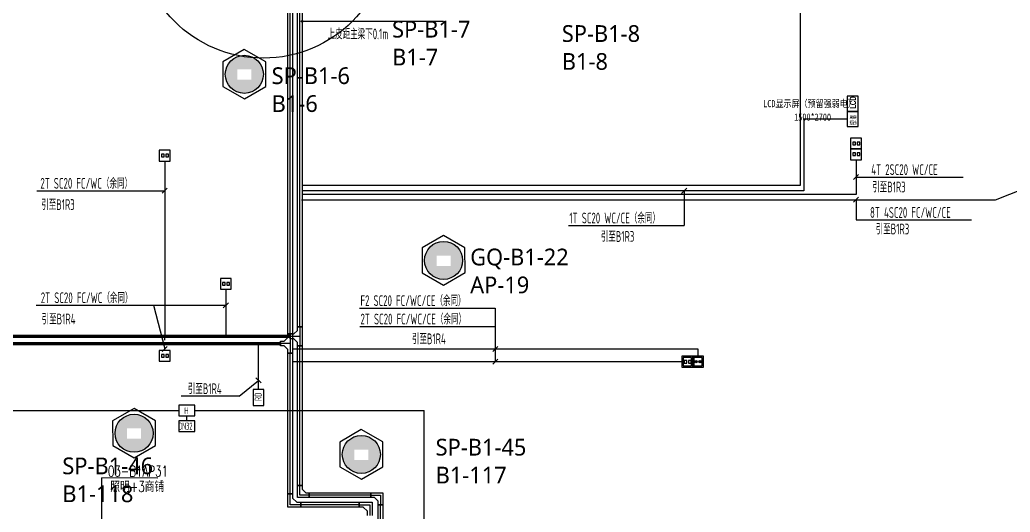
# Model space of a CAD drawing. Extents: x 0 to 3879896, y -114000 to 391286.
# Drawn here: x 1990309 to 2031749, y 269968 to 290559 of the extents above; entities that cross this region are included whole.
import ezdxf

# ---------------------------------------------------------------- set-up
doc = ezdxf.new("R2010")
doc.units = 0
doc.header["$LTSCALE"] = 1000
doc.header["$MEASUREMENT"] = 0
for name, color, linetype in [('AP', 7, 'CONTINUOUS'), ('CABLETRAY_DOTE', 5, 'CONTINUOUS'), ('CABLETRAY_WEAK', 6, 'CONTINUOUS'), ('rd-tbk', 1, 'CONTINUOUS'), ('rd-tbn', 7, 'CONTINUOUS'), ('T-BAS', 11, '485_LINE'), ('T-BSA TEXT', 7, '485_LINE'), ('T-DIFFUSE', 1, 'CONTINUOUS'), ('T-I-CHANNELS', 2, 'CONTINUOUS'), ('T-METER DATA', 150, 'C_LINE'), ('T-R-INTEGRATE', 1, 'CONTINUOUS'), ('T-SYSTEM BLOCK', 4, 'CONTINUOUS'), ('T-TEXT', 7, 'CONTINUOUS'), ('T-TL', 2, 'CONTINUOUS'), ('WALL', 2, 'CONTINUOUS'), ('WIRE-通讯', 4, 'CONTINUOUS'), ('地面灯箱字体', 7, 'CONTINUOUS')]:
    doc.layers.add(name, color=color, linetype=linetype)
doc.styles.add('GBSTYLE', font='gbxwxt.shx', dxfattribs={"width": 0.6, "bigfont": 'gbhzfs.shx'})
doc.styles.add('HZF', font='txtd.shx', dxfattribs={"width": 0.8, "bigfont": 'hztxt.shx'})
doc.styles.add('HZTXT1', font='txtd.shx', dxfattribs={"width": 0.7, "bigfont": 'hztxt.shx'})
doc.styles.get("Standard").update_dxf_attribs({"font": 'GBENOR', "bigfont": 'GBCBIG'})
doc.styles.add('黑體', font='simhei.ttf', dxfattribs={"width": 0.8})
doc.linetypes.add('485_LINE', pattern='A,25.7,-3.58,["485",Standard,S=2.54,R=0,X=-3.2,Y=-1.27],-3.85', length=33.13)
doc.linetypes.add('C_LINE', pattern='A,25.7,-2.08,["C",Standard,S=2.54,R=0,X=-0.54,Y=-1.27],-2.35', length=30.13)

# ---------------------------------------------------------------- blocks, each defined once
blk = doc.blocks.new('空调抄费表')
at = {"layer": 'T-SYSTEM BLOCK'}
blk.add_lwpolyline([(-338, 0), (338, 0), (338, 450), (-338, 450)], close=True, dxfattribs=at)
at = {"layer": 'T-TEXT', "style": 'GBSTYLE', "width": 0.7}
blk.add_text('H', height=281, dxfattribs=at).set_placement((-106, 76))
blk = doc.blocks.new('GX')
at = {"layer": 'T-R-INTEGRATE'}
h = blk.add_hatch(color=256, dxfattribs=at)
edge = h.paths.add_edge_path()
edge.add_arc((137, 0), 50, 0, 360)
h = blk.add_hatch(color=256, dxfattribs=at)
edge = h.paths.add_edge_path()
edge.add_arc((312, 0), 50, 0, 360)
for p, q in [((400, 175), (50, 175)), ((50, 175), (50, -175)), ((400, -175), (400, 175)), ((50, -175), (400, -175))]:
    blk.add_line(p, q, dxfattribs=at)
blk.add_lwpolyline([(0, -225), (450, -225), (450, 225), (0, 225)], close=True, dxfattribs=at)
for centre in [(137, 0), (312, 0)]:
    blk.add_circle(centre, 50, dxfattribs=at)
blk = doc.blocks.new('DS2')
at = {"layer": 'T-SYSTEM BLOCK'}
for points in [[(-225, -450), (225, -450), (225, 0), (-225, 0)], [(-138, -281), (-26, -281), (-26, -169), (-138, -169)], [(46, -281), (158, -281), (158, -169), (46, -169)]]:
    blk.add_lwpolyline(points, close=True, dxfattribs=at)
blk = doc.blocks.new('T-D2T')
at = {"layer": 'T-SYSTEM BLOCK'}
for points in [[(0, 0), (450, 0), (450, 450), (0, 450)], [(50, 50), (400, 50), (400, 400), (50, 400)], [(87, 169), (199, 169), (199, 281), (87, 281)], [(271, 169), (383, 169), (383, 281), (271, 281)]]:
    blk.add_lwpolyline(points, close=True, dxfattribs=at)
blk = doc.blocks.new('T901B')
at = {"layer": 'rd-tbk'}
blk.add_lwpolyline([(-350, 0), (350, 0), (350, 500), (-350, 500)], close=True, dxfattribs=at)
at = {"layer": 'rd-tbn', "color": 7, "style": 'HZF', "width": 0.8}
blk.add_text('LCD', height=250, dxfattribs=at).set_placement((-215, 116))
blk = doc.blocks.new('信息发布网络控制器')
at = {"layer": 'T-DIFFUSE'}
for p, q in [((-420, 600), (-420, 0)), ((420, 600), (-420, 600)), ((420, 0), (420, 600)), ((-420, 0), (420, 0))]:
    blk.add_line(p, q, dxfattribs=at)
at = {"layer": 'T-DIFFUSE', "color": 7, "style": 'GBSTYLE', "width": 0.6}
blk.add_text('控制器', height=300, dxfattribs=at).set_placement((-329, 92))
blk = doc.blocks.new('A$C78FD1D7B')
at = {"layer": 'T-SYSTEM BLOCK'}
blk.add_lwpolyline([(-300, 0), (300, 0), (300, 400), (-300, 400)], close=True, dxfattribs=at)
at = {"layer": 'T-TEXT', "style": 'GBSTYLE', "width": 0.7}
blk.add_text('RD', height=250, dxfattribs=at).set_placement((-129, 88))
blk = doc.blocks.new('A$C2B985C24')
at = {"layer": '地面灯箱字体', "color": 9, "style": '黑體', "width": 0.8}
for s, p in [('LCD显示屏（预留强弱电）', (-173630, 22413, 0)), ('1500*2700', (-172334, 21848, 0))]:
    blk.add_text(s, height=300, rotation=0, dxfattribs=at).set_placement(p)

msp = doc.modelspace()

# ---------------------------------------------------------------- hatches: boundary and pattern name
at = {"layer": 'T-TEXT', "linetype": 'ByBlock'}
h = msp.add_hatch(color=256, dxfattribs=at)
edge = h.paths.add_edge_path()
edge.add_arc((2002121.4, 290495.9), 37.5, 0, 360)
at = {"layer": 'WALL', "linetype": 'ByBlock'}
h = msp.add_hatch(dxfattribs=at)
h.set_pattern_fill('ESCHER', color=3)
h.set_pattern_definition([(60, (-877543.855, -2113486.615), (-30.47999999, -7e-09), [27.94, -2.54]), (180, (-877543.855, -2113486.615), (15.24, -26.3964543), [27.94, -2.54]), (300, (-877543.855, -2113486.615), (30.47999999, -7e-09), [27.94, -2.54]), (60, (-877541.315, -2113486.615), (-30.47999999, -7e-09), [5.08, -25.4]), (300, (-877541.315, -2113486.615), (30.47999999, -7e-09), [5.08, -25.4]), (60, (-877545.125, -2113484.415), (-30.47999999, -7e-09), [5.08, -25.4]), (180, (-877545.125, -2113484.415), (15.24, -26.3964543), [5.08, -25.4]), (300, (-877545.125, -2113488.814), (30.47999999, -7e-09), [5.08, -25.4]), (180, (-877545.125, -2113488.814), (15.24, -26.3964543), [5.08, -25.4]), (60, (-877554.015, -2113486.615), (-30.47999999, -7e-09), [5.08, -25.4]), (300, (-877554.015, -2113486.615), (30.47999999, -7e-09), [5.08, -25.4]), (60, (-877538.775, -2113495.413), (-30.47999999, -7e-09), [5.08, -25.4]), (180, (-877538.775, -2113495.413), (15.24, -26.3964543), [5.08, -25.4]), (300, (-877538.775, -2113477.816), (30.47999999, -7e-09), [5.08, -25.4]), (180, (-877538.775, -2113477.816), (15.24, -26.3964543), [5.08, -25.4]), (0, (-877538.775, -2113482.215), (-15.24, 26.3964543), [17.78, -12.7]), (0, (-877538.775, -2113491.014), (-15.24, 26.3964543), [17.78, -12.7]), (120, (-877542.585, -2113480.015), (-30.47999999, 7e-09), [17.78, -12.7]), (120, (-877550.205, -2113484.415), (-30.47999999, 7e-09), [17.78, -12.7]), (240, (-877550.205, -2113488.814), (15.23999999, -26.3964543), [17.78, -12.7]), (240, (-877542.585, -2113493.214), (15.23999999, -26.3964543), [17.78, -12.7])])
h.paths.add_polyline_path([(1998907.9, 288279.5, 1), (2000499.9, 288279.5, 1)])
h.paths.add_polyline_path([(1999998.3, 288484.5), (1999998.3, 288050), (1999410.3, 288050), (1999410.3, 288484.5)], flags=16)
h = msp.add_hatch(dxfattribs=at)
h.set_pattern_fill('ESCHER', color=3)
h.set_pattern_definition([(60, (-869207.8, -2121268.995), (-30.47999999, -7e-09), [27.94, -2.54]), (180, (-869207.8, -2121268.995), (15.24, -26.3964543), [27.94, -2.54]), (300, (-869207.8, -2121268.995), (30.47999999, -7e-09), [27.94, -2.54]), (60, (-869205.26, -2121268.995), (-30.47999999, -7e-09), [5.08, -25.4]), (300, (-869205.26, -2121268.995), (30.47999999, -7e-09), [5.08, -25.4]), (60, (-869209.07, -2121266.795), (-30.47999999, -7e-09), [5.08, -25.4]), (180, (-869209.07, -2121266.795), (15.24, -26.3964543), [5.08, -25.4]), (300, (-869209.07, -2121271.194), (30.47999999, -7e-09), [5.08, -25.4]), (180, (-869209.07, -2121271.194), (15.24, -26.3964543), [5.08, -25.4]), (60, (-869217.96, -2121268.995), (-30.47999999, -7e-09), [5.08, -25.4]), (300, (-869217.96, -2121268.995), (30.47999999, -7e-09), [5.08, -25.4]), (60, (-869202.72, -2121277.793), (-30.47999999, -7e-09), [5.08, -25.4]), (180, (-869202.72, -2121277.793), (15.24, -26.3964543), [5.08, -25.4]), (300, (-869202.72, -2121260.196), (30.47999999, -7e-09), [5.08, -25.4]), (180, (-869202.72, -2121260.196), (15.24, -26.3964543), [5.08, -25.4]), (0, (-869202.72, -2121264.595), (-15.24, 26.3964543), [17.78, -12.7]), (0, (-869202.72, -2121273.394), (-15.24, 26.3964543), [17.78, -12.7]), (120, (-869206.53, -2121262.395), (-30.47999999, 7e-09), [17.78, -12.7]), (120, (-869214.15, -2121266.795), (-30.47999999, 7e-09), [17.78, -12.7]), (240, (-869214.15, -2121271.194), (15.23999999, -26.3964543), [17.78, -12.7]), (240, (-869206.53, -2121275.594), (15.23999999, -26.3964543), [17.78, -12.7])])
h.paths.add_polyline_path([(2007244, 280497.1, 1), (2008835.9, 280497.1, 1)])
h.paths.add_polyline_path([(2008334.3, 280702.1), (2008334.3, 280267.6), (2007746.3, 280267.6), (2007746.3, 280702.1)], flags=16)
h = msp.add_hatch(dxfattribs=at)
h.set_pattern_fill('ESCHER', color=3)
h.set_pattern_definition([(60, (-882157.12, -2128498.185), (-30.47999999, -7e-09), [27.94, -2.54]), (180, (-882157.12, -2128498.185), (15.24, -26.3964543), [27.94, -2.54]), (300, (-882157.12, -2128498.185), (30.47999999, -7e-09), [27.94, -2.54]), (60, (-882154.58, -2128498.185), (-30.47999999, -7e-09), [5.08, -25.4]), (300, (-882154.58, -2128498.185), (30.47999999, -7e-09), [5.08, -25.4]), (60, (-882158.39, -2128495.985), (-30.47999999, -7e-09), [5.08, -25.4]), (180, (-882158.39, -2128495.985), (15.24, -26.3964543), [5.08, -25.4]), (300, (-882158.39, -2128500.385), (30.47999999, -7e-09), [5.08, -25.4]), (180, (-882158.39, -2128500.385), (15.24, -26.3964543), [5.08, -25.4]), (60, (-882167.28, -2128498.185), (-30.47999999, -7e-09), [5.08, -25.4]), (300, (-882167.28, -2128498.185), (30.47999999, -7e-09), [5.08, -25.4]), (60, (-882152.04, -2128506.984), (-30.47999999, -7e-09), [5.08, -25.4]), (180, (-882152.04, -2128506.984), (15.24, -26.3964543), [5.08, -25.4]), (300, (-882152.04, -2128489.386), (30.47999999, -7e-09), [5.08, -25.4]), (180, (-882152.04, -2128489.386), (15.24, -26.3964543), [5.08, -25.4]), (0, (-882152.04, -2128493.786), (-15.24, 26.3964543), [17.78, -12.7]), (0, (-882152.04, -2128502.585), (-15.24, 26.3964543), [17.78, -12.7]), (120, (-882155.85, -2128491.586), (-30.47999999, 7e-09), [17.78, -12.7]), (120, (-882163.47, -2128495.985), (-30.47999999, 7e-09), [17.78, -12.7]), (240, (-882163.47, -2128500.385), (15.23999999, -26.3964543), [17.78, -12.7]), (240, (-882155.85, -2128504.784), (15.23999999, -26.3964543), [17.78, -12.7])])
h.paths.add_polyline_path([(1994294.7, 273267.9, 1), (1995886.6, 273267.9, 1)])
h.paths.add_polyline_path([(1995385, 273472.9), (1995385, 273038.4), (1994797, 273038.4), (1994797, 273472.9)], flags=16)
h = msp.add_hatch(dxfattribs=at)
h.set_pattern_fill('ESCHER', color=3)
h.set_pattern_definition([(60, (-872648.73, -2129383.999), (-30.47999999, -7e-09), [27.94, -2.54]), (180, (-872648.73, -2129383.999), (15.24, -26.3964543), [27.94, -2.54]), (300, (-872648.73, -2129383.999), (30.47999999, -7e-09), [27.94, -2.54]), (60, (-872646.19, -2129383.999), (-30.47999999, -7e-09), [5.08, -25.4]), (300, (-872646.19, -2129383.999), (30.47999999, -7e-09), [5.08, -25.4]), (60, (-872650, -2129381.8), (-30.47999999, -7e-09), [5.08, -25.4]), (180, (-872650, -2129381.8), (15.24, -26.3964543), [5.08, -25.4]), (300, (-872650, -2129386.198), (30.47999999, -7e-09), [5.08, -25.4]), (180, (-872650, -2129386.198), (15.24, -26.3964543), [5.08, -25.4]), (60, (-872658.89, -2129383.999), (-30.47999999, -7e-09), [5.08, -25.4]), (300, (-872658.89, -2129383.999), (30.47999999, -7e-09), [5.08, -25.4]), (60, (-872643.65, -2129392.797), (-30.47999999, -7e-09), [5.08, -25.4]), (180, (-872643.65, -2129392.797), (15.24, -26.3964543), [5.08, -25.4]), (300, (-872643.65, -2129375.2), (30.47999999, -7e-09), [5.08, -25.4]), (180, (-872643.65, -2129375.2), (15.24, -26.3964543), [5.08, -25.4]), (0, (-872643.65, -2129379.6), (-15.24, 26.3964543), [17.78, -12.7]), (0, (-872643.65, -2129388.398), (-15.24, 26.3964543), [17.78, -12.7]), (120, (-872647.46, -2129377.4), (-30.47999999, 7e-09), [17.78, -12.7]), (120, (-872655.08, -2129381.8), (-30.47999999, 7e-09), [17.78, -12.7]), (240, (-872655.08, -2129386.198), (15.23999999, -26.3964543), [17.78, -12.7]), (240, (-872647.46, -2129390.598), (15.23999999, -26.3964543), [17.78, -12.7])])
h.paths.add_polyline_path([(2003803, 272382.1, 1), (2005395, 272382.1, 1)])
h.paths.add_polyline_path([(2004893.4, 272587.1), (2004893.4, 272152.6), (2004305.4, 272152.6), (2004305.4, 272587.1)], flags=16)

# ---------------------------------------------------------------- linework, layer by layer
at = {"layer": 'CABLETRAY_DOTE'}
for p, q in [((2001621.4, 277420, 0), (2001621.4, 298459.1, 0)), ((2001621.4, 277420, 0), (2001621.4, 276620, 0)), ((2001221.4, 277020, 0), (1963221.4, 277020, 0)), ((2001621.4, 277020, 0), (2001221.4, 277020, 0)), ((2001621.4, 270730.8, 0), (2001621.4, 276620, 0)), ((2002021.4, 270680.8, 0), (2002021.4, 271080.8, 0)), ((2001621.4, 270280.8, 0), (2001621.4, 270730.8, 0)), ((2002421.4, 270680.8, 0), (2002021.4, 270680.8, 0)), ((2005001.2, 270680.8, 0), (2002421.4, 270680.8, 0)), ((2005001.2, 270680.8, 0), (2005401.2, 270680.8, 0)), ((2005401.2, 270680.8, 0), (2005401.2, 270280.8, 0)), ((2002071.4, 270280.8, 0), (2001621.4, 270280.8, 0)), ((2004501.2, 270280.8, 0), (2002071.4, 270280.8, 0)), ((2004501.2, 270280.8, 0), (2004951.2, 270280.8, 0)), ((2004951.2, 270280.8, 0), (2004951.2, 269830.8, 0)), ((2005401.2, 256976.3, 0), (2005401.2, 270280.8, 0))]:
    msp.add_line(p, q, dxfattribs=at)
at = {"layer": 'CABLETRAY_DOTE', "linetype": 'ByBlock'}
for p, q in [((2002021.4, 277720, 0), (2002021.4, 298033.2, 0)), ((2002021.4, 277720, 0), (2002021.4, 276920, 0)), ((2001621.4, 277320, 0), (1963221.4, 277320, 0)), ((2002021.4, 277320, 0), (2001621.4, 277320, 0)), ((2002021.4, 271080.8, 0), (2002021.4, 276920, 0))]:
    msp.add_line(p, q, dxfattribs=at)
at = {"layer": 'CABLETRAY_WEAK', "linetype": 'ByBlock'}
for p, q in [((2001921.4, 277720, 0), (2001921.4, 298033.2, 0)), ((2002121.4, 298033.2, 0), (2002121.4, 277720, 0)), ((2001921.4, 277570, 0), (2001921.4, 277720, 0)), ((2001921.4, 277720, 0), (2002121.4, 277720, 0)), ((2002121.4, 277720, 0), (2001921.4, 277720, 0)), ((2002121.4, 277720, 0), (2002121.4, 276920, 0)), ((1963221.4, 277370, 0), (2001621.4, 277370, 0)), ((2001621.4, 277270, 0), (1963221.4, 277270, 0)), ((2001621.4, 277220, 0), (2001621.4, 277420, 0)), ((2001621.4, 277420, 0), (2001771.4, 277420, 0)), ((2001621.4, 277370, 0), (2001621.4, 277270, 0)), ((2001771.4, 277420, 0), (2001921.4, 277570, 0)), ((2001771.4, 277220, 0), (2001621.4, 277220, 0)), ((2001921.4, 277070, 0), (2001771.4, 277220, 0)), ((2001921.4, 276920, 0), (2001921.4, 277070, 0)), ((2002121.4, 276920, 0), (2001921.4, 276920, 0)), ((2001921.4, 276920, 0), (2002121.4, 276920, 0)), ((2001921.4, 271080.8, 0), (2001921.4, 276920, 0)), ((2002121.4, 276920, 0), (2002121.4, 271080.8, 0)), ((2002121.4, 271080.8, 0), (2001921.4, 271080.8, 0))]:
    msp.add_line(p, q, dxfattribs=at)
at = {"layer": 'CABLETRAY_WEAK'}
for p, q in [((2001921.4, 270580.8, 0), (2001921.4, 271080.8, 0)), ((2001921.4, 271080.8, 0), (2002121.4, 271080.8, 0)), ((2002121.4, 271080.8, 0), (2002121.4, 270930.8, 0)), ((2002121.4, 270930.8, 0), (2002271.4, 270780.8, 0)), ((2002271.4, 270780.8, 0), (2002421.4, 270780.8, 0)), ((2002421.4, 270580.8, 0), (2002421.4, 270780.8, 0)), ((2002421.4, 270780.8, 0), (2005001.2, 270780.8, 0)), ((2002421.4, 270780.8, 0), (2002421.4, 270580.8, 0)), ((2005001.2, 270780.8, 0), (2005001.2, 270580.8, 0)), ((2005001.2, 270780.8, 0), (2005501.2, 270780.8, 0)), ((2005001.2, 270580.8, 0), (2005001.2, 270780.8, 0)), ((2005501.2, 270780.8, 0), (2005501.2, 270280.8, 0)), ((2002421.4, 270580.8, 0), (2001921.4, 270580.8, 0)), ((2005001.2, 270580.8, 0), (2002421.4, 270580.8, 0)), ((2005151.2, 270580.8, 0), (2005001.2, 270580.8, 0)), ((2005301.2, 270430.8, 0), (2005151.2, 270580.8, 0)), ((2005301.2, 270280.8, 0), (2005301.2, 270430.8, 0)), ((2005501.2, 270280.8, 0), (2005301.2, 270280.8, 0)), ((2005301.2, 270280.8, 0), (2005501.2, 270280.8, 0)), ((2005301.2, 256976.3, 0), (2005301.2, 270280.8, 0)), ((2005501.2, 270280.8, 0), (2005501.2, 256976.3, 0))]:
    msp.add_line(p, q, dxfattribs=at)
at = {"layer": 'T-BAS', "color": 3}
msp.add_circle((2000500.1, 294223.5), 5268.3, dxfattribs=at)
at = {"layer": 'T-BSA TEXT', "linetype": 'ByBlock'}
for p, q in [((2025192, 283877.6, 0), (2025404.1, 284089.7, 0)), ((2025298.1, 283983.6, 0), (2029778.1, 283983.6, 0)), ((1996265.4, 283303.5, 0), (1996477.5, 283515.7, 0)), ((2018002.1, 283300.1, 0), (2018214.2, 283512.2, 0)), ((1991015.8, 283409.6, 0), (1996371.4, 283409.6, 0)), ((2018108.1, 283406.1, 0), (2018108.1, 281958.2, 0)), ((2025192, 282931.1, 0), (2025404.1, 283143.2, 0)), ((2025298.1, 283037.2, 0), (2025298.1, 282189.5, 0)), ((2013271.3, 281958.2, 0), (2018108.1, 281958.2, 0)), ((2025298.1, 282189.5, 0), (2030128, 282189.5)), ((1990996.8, 278623.1, 0), (1995903.5, 278623.1, 0)), ((1995903.5, 278623.1, 0), (1996371.4, 276794.9, 0)), ((1995903.5, 278623.1, 0), (1998930.4, 278623.1, 0)), ((1998824.4, 278517, 0), (1999036.5, 278729.1, 0)), ((2004526.4, 278504, 0), (2010205.1, 278504, 0)), ((2010205.1, 278504, 0), (2010205.1, 276261.9, 0)), ((2004532.6, 277732.9, 0), (2010205.1, 277732.9, 0)), ((1996265.4, 276688.8, 0), (1996477.5, 276900.9, 0)), ((2010099.1, 276685.1), (2010311.2, 276897.2)), ((2010099.1, 276155.8, 0), (2010311.2, 276367.9, 0)), ((2000190.4, 275583.9, 0), (2000402.5, 275371.8, 0)), ((1999490.1, 274822.6, 0), (2000296.4, 275477.9, 0)), ((1999490.1, 274822.6, 0), (1997064.2, 274822.6, 0))]:
    msp.add_line(p, q, dxfattribs=at)
at = {"layer": 'T-DIFFUSE', "elevation": 0}
msp.add_lwpolyline([(2024933, 286410.5), (2023121, 286410.5), (2023121, 283406.1), (2002121.4, 283406.1)], dxfattribs=at)
at = {"layer": 'T-I-CHANNELS'}
for p, q in [((2001521.4, 277420, 0), (2001521.4, 298459.1, 0)), ((2001721.4, 298459.1, 0), (2001721.4, 277420, 0)), ((2001371.4, 277120, 0), (2001521.4, 277270, 0)), ((2001521.4, 277270, 0), (2001521.4, 277420, 0)), ((2001521.4, 277420, 0), (2001721.4, 277420, 0)), ((2001721.4, 277420, 0), (2001521.4, 277420, 0)), ((2001721.4, 277420, 0), (2001721.4, 276620, 0)), ((1963221.4, 277070, 0), (2001221.4, 277070, 0)), ((2001221.4, 276970, 0), (1963221.4, 276970, 0)), ((2001221.4, 276920, 0), (2001221.4, 277120, 0)), ((2001221.4, 277120, 0), (2001371.4, 277120, 0)), ((2001221.4, 277070, 0), (2001221.4, 276970, 0)), ((2001371.4, 276920, 0), (2001221.4, 276920, 0)), ((2001521.4, 276770, 0), (2001371.4, 276920, 0)), ((2001521.4, 276620, 0), (2001521.4, 276770, 0)), ((2001721.4, 276620, 0), (2001521.4, 276620, 0)), ((2001521.4, 276620, 0), (2001721.4, 276620, 0)), ((2001521.4, 270730.8, 0), (2001521.4, 276620, 0)), ((2001721.4, 276620, 0), (2001721.4, 270730.8, 0)), ((2001521.4, 270180.8, 0), (2001521.4, 270730.8, 0)), ((2001521.4, 270730.8, 0), (2001721.4, 270730.8, 0)), ((2001721.4, 270730.8, 0), (2001521.4, 270730.8, 0)), ((2001721.4, 270730.8, 0), (2001721.4, 270555.8, 0)), ((2001721.4, 270555.8, 0), (2001896.4, 270380.8, 0)), ((2001896.4, 270380.8, 0), (2002071.4, 270380.8, 0)), ((2002071.4, 270180.8, 0), (2002071.4, 270380.8, 0)), ((2002071.4, 270380.8, 0), (2004501.2, 270380.8, 0)), ((2002071.4, 270380.8, 0), (2002071.4, 270180.8, 0)), ((2004501.2, 270380.8, 0), (2005051.2, 270380.8, 0)), ((2004501.2, 270180.8, 0), (2004501.2, 270380.8, 0)), ((2004501.2, 270380.8, 0), (2004501.2, 270180.8, 0)), ((2005051.2, 270380.8, 0), (2005051.2, 269830.8, 0)), ((2002071.4, 270180.8, 0), (2001521.4, 270180.8, 0)), ((2004501.2, 270180.8, 0), (2002071.4, 270180.8, 0)), ((2004676.2, 270180.8, 0), (2004501.2, 270180.8, 0)), ((2004851.2, 270005.8, 0), (2004676.2, 270180.8, 0)), ((2004851.2, 269830.8, 0), (2004851.2, 270005.8, 0))]:
    msp.add_line(p, q, dxfattribs=at)
at = {"layer": 'T-METER DATA', "linetype": 'ByBlock'}
for p, q in [((1985058.9, 274219.7), (1996959.3, 274219.7)), ((1997634.3, 274219.7), (2007233.3, 274219.7)), ((2007233.3, 266249.9, 0), (2007233.3, 274219.7, 0)), ((1993734.5, 267746.6), (1993734.9, 271398.1, 0)), ((1996087.8, 271397.5, 0), (1993734.5, 271398.1, 0))]:
    msp.add_line(p, q, dxfattribs=at)
at = {"layer": 'T-METER DATA', "color": 1, "linetype": 'ByBlock'}
msp.add_circle((2000340.4, 292621.3), 50000, dxfattribs=at)
at = {"layer": 'T-R-INTEGRATE', "linetype": 'ByBlock'}
msp.add_line((2000296.4, 275100.5, 0), (2000296.4, 276970, 0), dxfattribs=at)
at = {"layer": 'T-R-INTEGRATE', "elevation": 0}
msp.add_lwpolyline([(2018688.8, 276486.5), (2018688.8, 276791.2), (2001721.4, 276791.2)], dxfattribs=at)
at = {"layer": 'T-SYSTEM BLOCK'}
for p, q in [((2022957, 292100.5), (2022957, 283629.4, 0)), ((1996371.4, 284653.5, 0), (1996371.4, 277370, 0)), ((2022957, 283629.4, 0), (2002121.4, 283629.4, 0)), ((1998930.4, 279295.5, 0), (1998930.4, 277370, 0)), ((1996371.4, 277165.6, 0), (1996371.4, 277270, 0)), ((1996371.4, 276728.7, 0), (1996371.4, 276861.1, 0)), ((1997296.8, 273790.2), (1997296.8, 273994.7))]:
    msp.add_line(p, q, dxfattribs=at)
at = {"layer": 'T-SYSTEM BLOCK', "elevation": 0}
msp.add_lwpolyline([(2025298.1, 284708.6), (2025298.1, 283258.6), (2002121.4, 283258.6)], dxfattribs=at)
at = {"layer": 'T-SYSTEM BLOCK'}
msp.add_lwpolyline([(1996959.3, 273340.2), (1997634.3, 273340.2), (1997634.3, 273790.2), (1996959.3, 273790.2)], close=True, dxfattribs=at)
at = {"layer": 'T-TEXT', "linetype": 'ByBlock'}
msp.add_line((2002121.4, 290495.9, 0), (2008032, 290495.9, 0), dxfattribs=at)
msp.add_circle((2002121.4, 290495.9, 0), 37.5, dxfattribs=at)
at = {"layer": 'T-TL', "linetype": 'ByBlock'}
msp.add_line((2018015.1, 276261.9), (2001721.4, 276261.9, 0), dxfattribs=at)
at = {"layer": 'T-TL', "elevation": 0}
msp.add_lwpolyline([(2002101.6, 283037.2), (2031132.4, 283037.2), (2036530.6, 285167.5)], dxfattribs=at)
at = {"layer": 'WALL', "color": 3, "linetype": 'ByBlock'}
for points in [[(2000601.8, 287768.7), (2000599.2, 288804.3), (1999701, 289319.8), (1998805.5, 288799.7), (1998808.1, 287764.1), (1999706.3, 287248.6)], [(2008937.9, 279986.3), (2008935.2, 281021.9), (2008037.1, 281537.4), (2007141.5, 281017.3), (2007144.1, 279981.7), (2008042.3, 279466.2)], [(1995988.6, 272757.1), (1995985.9, 273792.7), (1995087.7, 274308.2), (1994192.2, 273788.2), (1994194.8, 272752.5), (1995093, 272237)], [(2005496.9, 271871.3), (2005494.3, 272906.9), (2004596.1, 273422.4), (2003700.6, 272902.3), (2003703.2, 271866.7), (2004601.4, 271351.2)]]:
    msp.add_lwpolyline(points, close=True, dxfattribs=at)
for centre in [(1999703.9, 288279.5), (2008039.9, 280497.1), (1995090.6, 273267.9), (2004599, 272382.1)]:
    msp.add_circle(centre, 796, dxfattribs=at)

# ---------------------------------------------------------------- block references
at = {"layer": 'T-DIFFUSE', "ltscale": 0.1}
msp.add_blockref('A$C2B985C24', (2195043.9, 264492.4, 0), dxfattribs=at)
at = {"layer": 'T-DIFFUSE', "ltscale": 0.1, "rotation": 90}
for name, p, xscale, yscale, zscale in [('T901B', (2025385.5, 287042.2, 0), 0.9050000000279397, 0.9050000000279397, 0.9050000000279397), ('信息发布网络控制器', (2025383, 286410.5, 0), 0.75, 0.75, 0.75)]:
    msp.add_blockref(name, p, dxfattribs=dict(at, xscale=xscale, yscale=yscale, zscale=zscale))
at = {"layer": 'T-METER DATA'}
msp.add_blockref('空调抄费表', (1997296.8, 273994.7), dxfattribs=at)
at = {"layer": 'T-R-INTEGRATE', "xscale": 0.9982000000309199, "yscale": 0.9982000000309199, "zscale": 0.9982000000309199}
msp.add_blockref('GX', (2018464.2, 276261.9), dxfattribs=at)
at = {"layer": 'T-SYSTEM BLOCK'}
for p in [(2025298.1, 285608.6, 0), (2025298.1, 285158.6, 0), (1996371.4, 285103.5, 0), (1998930.4, 279745.5, 0), (1996371.4, 276728.7, 0)]:
    msp.add_blockref('DS2', p, dxfattribs=at)
at = {"layer": 'T-TL', "linetype": 'ByBlock', "xscale": 0.9982000000309199, "yscale": 0.9982000000309199, "zscale": 0.9982000000309199}
msp.add_blockref('T-D2T', (2018015.1, 276037.3), dxfattribs=at)
at = {"layer": 'WIRE-通讯', "xscale": 1.125, "yscale": 1.125, "zscale": 1.125, "rotation": 90}
msp.add_blockref('A$C78FD1D7B', (2000521.4, 274763, 0), dxfattribs=at)

# ---------------------------------------------------------------- texts
at = {"layer": 'AP', "color": 3, "char_height": 700, "attachment_point": 1}
for s, width, insert in [('{\\fMicrosoft YaHei|b0|i0|c134|p34;SP-B1-7\\P\\C1;B1-7}', 3709.59, (2005886.5, 290517.8)), ('{\\fMicrosoft YaHei|b0|i0|c134|p34;SP-B1-8\\P\\C1;B1-8}', 3709.59, (2012988, 290334.9)), ('{\\fMicrosoft YaHei|b0|i0|c134|p34;SP-B1-6\\P\\C1;B1-6}', 3709.59, (2000846.9, 288571.7)), ('{\\fMicrosoft YaHei|b0|i0|c134|p34;GQ-B1-22\\P\\C1;AP-19}', 4166.283, (2009154.7, 280990.2)), ('{\\fMicrosoft YaHei|b0|i0|c134|p34;SP-B1-45\\P\\C1;B1-117}', 3709.59, (2007707.4, 273036.9)), ('{\\fMicrosoft YaHei|b0|i0|c134|p34;SP-B1-46\\P\\C1;B1-118}', 3709.59, (1992089, 272254.8))]:
    msp.add_mtext_dynamic_manual_height_columns(s, width=width, gutter_width=12.5, heights=[0], dxfattribs=dict(at, insert=insert))
at = {"layer": 'T-BSA TEXT', "linetype": 'ByBlock', "style": 'GBSTYLE', "width": 0.7}
for s, p in [('4T 2SC20 WC/CE', (2025935.9, 284069.6, 0)), ('2T SC20 FC/WC（余同）', (1991167.5, 283495.6, 0)), ('引至B1R3', (2025972.6, 283343.3, 0)), ('引至B1R3', (1991204.1, 282608, 0)), ('8T 4SC20 FC/WC/CE', (2025884.2, 282275.6)), ('1T SC20 WC/CE（余同）', (2013305, 282044.2, 0)), ('引至B1R3', (2026121.4, 281586.2)), ('引至B1R3', (2014618.6, 281273.6, 0)), ('2T SC20 FC/WC（余同）', (1991185.7, 278709.1, 0)), ('F2 SC20 FC/WC/CE（余同）', (2004562.7, 278590, 0)), ('引至B1R4', (1991222.4, 277821.4, 0)), ('2T SC20 FC/WC/CE（余同）', (2004562.7, 277818.9, 0)), ('引至B1R4', (2006715.6, 276993, 0)), ('引至B1R4', (1997336.1, 274904.2, 0))]:
    msp.add_text(s, height=450, dxfattribs=at).set_placement(p)
at = {"layer": 'T-METER DATA', "linetype": 'ByBlock', "style": 'HZTXT1', "width": 0.7}
for s, p in [('03-B1AP31', (1993998.4, 271456.6, 0)), ('照明+3商铺', (1994092.3, 270812.3, 0))]:
    msp.add_text(s, height=450, dxfattribs=at).set_placement(p)
at = {"layer": 'T-SYSTEM BLOCK', "color": 0, "style": 'GBSTYLE', "width": 0.6}
msp.add_text('DN32', height=300, dxfattribs=at).set_placement((1996936.8, 273416.5))
at = {"layer": 'T-TEXT', "linetype": 'ByBlock', "style": 'GBSTYLE', "width": 0.7}
msp.add_text('上皮距主梁下0.1m', height=450, dxfattribs=at).set_placement((2003186.9, 289744.6, 0))

doc.saveas('drawing.dxf')
